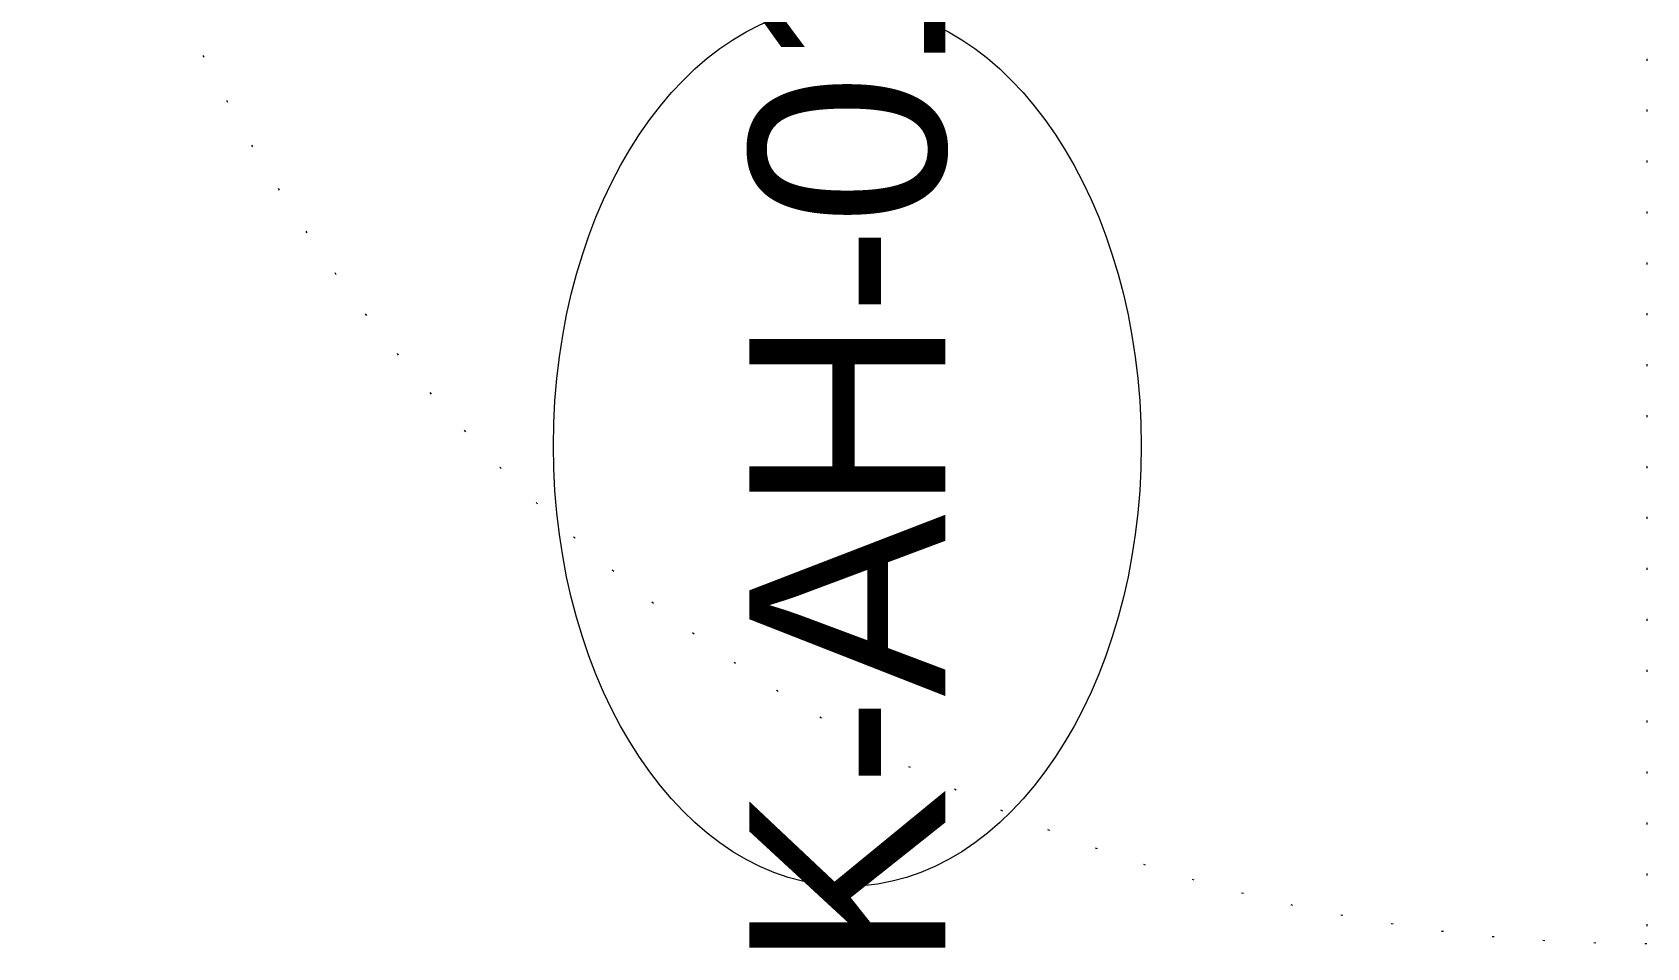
# Model space of a CAD drawing. Extents: x -1286 to 34975, y -230 to 6637.
# Drawn here: x 31409.2 to 31491.6, y 3045.3 to 3092.1 of the extents above; entities that cross this region are included whole.
import ezdxf
from ezdxf.enums import TextEntityAlignment as Align

# ---------------------------------------------------------------- set-up
doc = ezdxf.new("R2010")
doc.units = 0
doc.header["$LTSCALE"] = 20
doc.linetypes.add('DOT2', pattern=[0.125, 0, -0.125])
doc.layers.get('0').update_dxf_attribs({"color": 9, "lineweight": 9})
for name, color, linetype, lineweight in [('10', 9, 'Continuous', 9), ('20', 9, 'DOT2', 9), ('22', 8, 'Continuous', 9)]:
    doc.layers.add(name, color=color, linetype=linetype, lineweight=lineweight)
doc.styles.add('Arial', font='arial.ttf', dxfattribs={"height": 2.5})

# ---------------------------------------------------------------- blocks, each defined once
blk = doc.blocks.new('0_doorno')
blk.add_lwpolyline([(4.5, 0), (12.5, 0)])
blk.add_ellipse((0, 0), major_axis=(-4.5, 0), ratio=0.666667)
at = {"style": 'Arial'}
blk.add_attdef('YUKSEKLIK', text='', height=2, dxfattribs=at).set_placement((5, 5.9), align=Align.TOP_LEFT)
blk.add_attdef('KAPINO', text='', height=1.4, dxfattribs=at).set_placement((-0.019, -0.035), align=Align.MIDDLE)
blk.add_attdef('GENISLIK', text='', height=2, dxfattribs=at).set_placement((5, -1.895), align=Align.BOTTOM_LEFT)
blk = doc.blocks.new('P-AH-01-10')
at = {"layer": '20'}
blk.add_lwpolyline([(-9.87, -13.1), (-91.47, -13.1)], dxfattribs=at)
blk.add_arc((-9.182, -13.217), 82.288, 179.91894, 269.41676, dxfattribs=at)

msp = doc.modelspace()

# ---------------------------------------------------------------- block references
at = {"layer": '10', "xscale": -1, "rotation": 270}
msp.add_blockref('P-AH-01-10', (31504.738, 3136.999), dxfattribs=at)
at = {"layer": '22'}
ref = msp.add_blockref('0_doorno', (31450.838, 3070.967), dxfattribs=dict(at, xscale=5, yscale=5, zscale=5, rotation=90))
ref.add_attrib('KAPINO', 'K-AH-01', dxfattribs={"layer": '0', "height": 10, "rotation": 90, "style": 'Arial'}).set_placement((31450.838, 3070.967), align=Align.MIDDLE)
ref.add_attrib('GENISLIK', '90', dxfattribs={"layer": '0', "height": 10, "rotation": 90, "style": 'Arial'}).set_placement((31450.838, 3094.623), align=Align.BOTTOM_LEFT)
ref.add_attrib('YUKSEKLIK', '220', dxfattribs={"layer": '0', "height": 10, "rotation": 90, "style": 'Arial'}).set_placement((31453.338, 3095.735), align=Align.TOP_LEFT)

doc.saveas('drawing.dxf')
